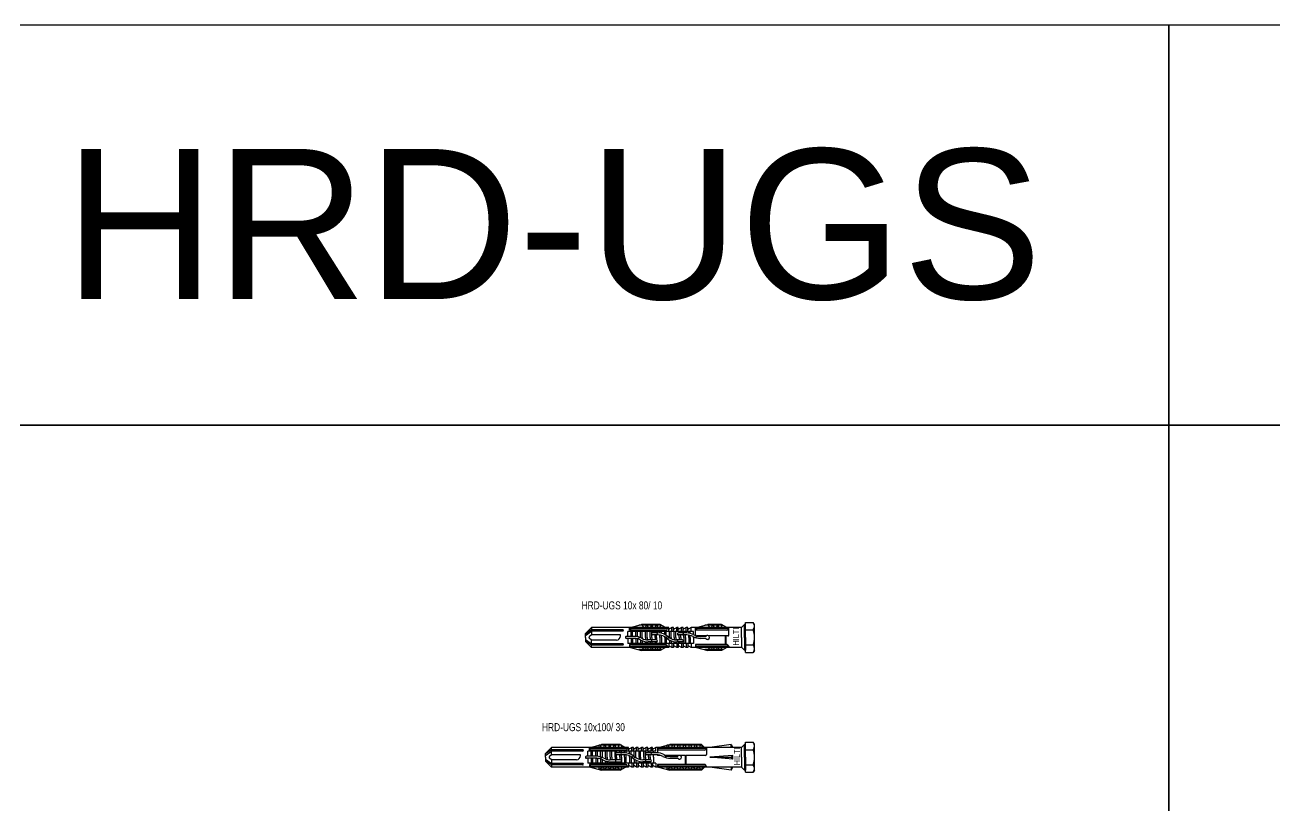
# Model space of a CAD drawing. Header units: millimetres. Extents: x 296 to 4896, y 152 to 3333.
# Drawn here: x 3324 to 3949, y 2943 to 3333 of the extents above; entities that cross this region are included whole.
import ezdxf

# ---------------------------------------------------------------- set-up
doc = ezdxf.new("R2010")
doc.units = ezdxf.units.MM
doc.layers.add('2', color=3, linetype='Continuous')
doc.layers.add('3', color=4, linetype='Continuous')
doc.styles.get("Standard").update_dxf_attribs({"font": 'arial.ttf'})

# ---------------------------------------------------------------- blocks, each defined once
blk = doc.blocks.new('HRD-UGS 10x 80-10')
at = {"layer": '2'}
for p, q in [((-62, 5), (-56.4, 6.5)), ((-47.1, 6.5), (-56.4, 6.5)), ((-44.5, 5), (-47.1, 6.5)), ((-29, 5), (-23.4, 6.5)), ((-16.5, 6.5), (-23.4, 6.5)), ((-13.9, 5), (-16.5, 6.5)), ((-5, 6.4), (-6.5, 4.9)), ((-5, 0), (-5, 6.4)), ((-4.5, 6.4), (-5, 6.4)), ((-4.5, 7.51), (-0.58, 7.51)), ((-4.5, -7.51), (-4.5, 7.51)), ((-4.5, 0), (-4.5, 6.4)), ((0, 6.5), (-0.58, 7.51)), ((0, -6.5), (0, 6.5)), ((-81.5, 5), (-84.5, 2)), ((-81.5, 3.87), (-84.5, 1.72)), ((-84.5, 1.02), (-81.5, 3.16)), ((-84.5, 0), (-84.5, 2)), ((-81.5, 1.29), (-82.58, 0.38)), ((-81.5, 5), (-81.5, 3.87)), ((-42.9, 5), (-81.5, 5)), ((-65.85, 3.87), (-81.5, 3.87)), ((-81.5, 3.16), (-81.5, 1.29)), ((-65.85, 3.16), (-81.5, 3.16)), ((-67, 1.29), (-81.5, 1.29)), ((-67, 0.71), (-67, 1.29)), ((-59.89, 0.5), (-64, 0.5)), ((-30.5, 3), (-63.3, 3)), ((-63.3, 0.5), (-63.3, 3)), ((-62.5, 3.6), (-62.5, 5)), ((-44.48, 3.6), (-62.5, 3.6)), ((-62, 4.28), (-62, 5)), ((-61.7, 0.5), (-61.7, 3)), ((-43.5, 4.4), (-61.52, 4.4)), ((-60.9, 0.5), (-60.9, 3)), ((-59.3, 0.48), (-59.3, 3)), ((-58.5, 0.37), (-58.5, 3)), ((-46.41, 6.1), (-57.89, 6.1)), ((-56.9, -0.12), (-56.9, 3)), ((-56.1, 0), (-56.1, 3)), ((-54.5, 0), (-54.5, 3)), ((-53.7, 0), (-53.7, 3)), ((-52.1, 0), (-52.1, 3)), ((-51.3, 2.15), (-51.3, 3)), ((-51.3, 0), (-51.3, 1.35)), ((-48.13, 2.25), (-51, 2.25)), ((-48.13, 1.25), (-51, 1.25)), ((-49.7, 2.25), (-49.7, 3)), ((-49.7, 0), (-49.7, 1.25)), ((-48.9, 2.25), (-48.9, 3)), ((-48.9, 0), (-48.9, 1.25)), ((-47.3, 2.2), (-47.3, 3)), ((-47.3, 0), (-47.3, 1.2)), ((-46.5, 2.07), (-46.5, 3)), ((-46.5, 0), (-46.5, 1.04)), ((-44.9, 1.52), (-44.9, 3)), ((-44.9, 0), (-44.9, 0.39)), ((-44.5, 4.4), (-44.5, 5)), ((-44.1, 1.08), (-44.1, 3)), ((-43.5, 4.4), (-43.5, 5)), ((-42.9, 3), (-42.9, 5)), ((-42.5, 0), (-42.5, 3)), ((-41.3, 5), (-42.45, 4.34)), ((-41.7, 0), (-41.7, 3)), ((-40.5, 5), (-41.3, 5)), ((-41.3, 3), (-41.3, 5)), ((-40.5, 3), (-40.5, 5)), ((-40.1, 0), (-40.1, 3)), ((-38.9, 5), (-40.05, 4.34)), ((-39.3, 0), (-39.3, 3)), ((-38.1, 5), (-38.9, 5)), ((-38.9, 3), (-38.9, 5)), ((-38.1, 3), (-38.1, 5)), ((-33.89, 2.25), (-38, 2.25)), ((-33.89, 1.25), (-38, 1.25)), ((-37.7, 2.25), (-37.7, 3)), ((-37.7, 0), (-37.7, 1.25)), ((-36.5, 5), (-37.65, 4.34)), ((-36.9, 2.25), (-36.9, 3)), ((-36.9, 0), (-36.9, 1.25)), ((-35.7, 5), (-36.5, 5)), ((-36.5, 3), (-36.5, 5)), ((-35.7, 3), (-35.7, 5)), ((-35.3, 2.25), (-35.3, 3)), ((-35.3, 0), (-35.3, 1.25)), ((-34.1, 5), (-35.25, 4.34)), ((-34.5, 2.25), (-34.5, 3)), ((-34.5, 0), (-34.5, 1.25)), ((-34.1, 3), (-34.1, 5)), ((-33.3, 5), (-34.1, 5)), ((-34.1, 3), (-34.1, 5)), ((-33.3, 3), (-33.3, 5)), ((-32.9, 2.18), (-32.9, 3)), ((-32.9, 0), (-32.9, 1.17)), ((-31.7, 5), (-32.85, 4.34)), ((-32.1, 2.03), (-32.1, 3)), ((-32.1, 0), (-32.1, 1)), ((-6.5, 5), (-31.7, 5)), ((-31.7, 3), (-31.7, 5)), ((-30.5, 1.44), (-30.5, 3)), ((-30.5, 0), (-30.5, 0.31)), ((-29.5, 1.23), (-29.5, 5)), ((-13.88, 3.6), (-29.5, 3.6)), ((-29, 4.28), (-29, 5)), ((-24.18, 0.73), (-28.84, 0.73)), ((-12.9, 4.4), (-28.52, 4.4)), ((-24.37, 0.5), (-27.11, 0.5)), ((-15.81, 6.1), (-24.89, 6.1)), ((-13.4, 0.73), (-22.82, 0.73)), ((-14.7, 0.73), (-14.7, -3.6)), ((-14.5, 0.73), (-14.5, -3.6)), ((-14.3, 0.73), (-14.3, -3.6)), ((-13.9, 4.4), (-13.9, 5)), ((-12.9, 1.23), (-12.9, 5)), ((-6.5, 0), (-6.5, 4.9)), ((-4.5, 3.75), (-0.58, 3.75)), ((-84.5, 0), (-84.5, -2)), ((-84.5, -1.02), (-81.5, -3.16)), ((-81.5, -3.87), (-84.5, -1.72)), ((-81.5, -5), (-84.5, -2)), ((-81.5, -1.29), (-82.58, -0.38)), ((-69, -1.29), (-81.5, -1.29)), ((-81.5, -3.16), (-81.5, -1.29)), ((-65.85, -3.16), (-81.5, -3.16)), ((-81.5, -5), (-81.5, -3.87)), ((-65.85, -3.87), (-81.5, -3.87)), ((-42.9, -5), (-81.5, -5)), ((-59.89, -0.5), (-64, -0.5)), ((-63.3, -0.5), (-63.3, -3)), ((-30.5, -3), (-63.3, -3)), ((-44.48, -3.6), (-62.5, -3.6)), ((-62.5, -3.6), (-62.5, -5)), ((-62, -4.28), (-62, -5)), ((-62, -5), (-56.4, -6.5)), ((-61.7, -0.5), (-61.7, -3)), ((-43.5, -4.4), (-61.52, -4.4)), ((-60.9, -0.5), (-60.9, -3)), ((-59.3, -0.53), (-59.3, -3)), ((-58.5, -0.65), (-58.5, -3)), ((-46.41, -6.1), (-57.89, -6.1)), ((-56.9, -1.23), (-56.9, -3)), ((-56.1, 0), (-56.1, -0.52)), ((-56.1, -1.63), (-56.1, -3)), ((-54.5, 0), (-54.5, -1.1)), ((-54.5, -2.12), (-54.5, -3)), ((-53.7, 0), (-53.7, -1.22)), ((-53.7, -2.23), (-53.7, -3)), ((-49, -1.25), (-53.11, -1.25)), ((-49, -2.25), (-53.11, -2.25)), ((-52.1, 0), (-52.1, -1.25)), ((-52.1, -2.25), (-52.1, -3)), ((-51.3, 0), (-51.3, -1.25)), ((-51.3, -2.25), (-51.3, -3)), ((-49.7, 0), (-49.7, -1.25)), ((-49.7, -2.25), (-49.7, -3)), ((-48.9, 0), (-48.9, -1.26)), ((-48.9, -2.24), (-48.9, -3)), ((-47.3, 0), (-47.3, -3)), ((-44.5, -5), (-47.1, -6.5)), ((-46.5, 0), (-46.5, -3)), ((-44.9, 0), (-44.9, -3)), ((-44.5, -4.4), (-44.5, -5)), ((-44.1, -0.15), (-44.1, -3)), ((-43.5, -4.4), (-43.5, -5)), ((-42.9, -3), (-42.9, -5)), ((-42.5, 0), (-42.5, -0.14)), ((-42.5, -1.31), (-42.5, -3)), ((-41.3, -5), (-42.45, -4.34)), ((-41.7, 0), (-41.7, -0.6)), ((-41.7, -1.7), (-41.7, -3)), ((-41.3, -3), (-41.3, -5)), ((-40.5, -5), (-41.3, -5)), ((-40.5, -3), (-40.5, -5)), ((-40.1, 0), (-40.1, -1.13)), ((-40.1, -2.15), (-40.1, -3)), ((-38.9, -5), (-40.05, -4.34)), ((-39.3, 0), (-39.3, -1.24)), ((-39.3, -2.24), (-39.3, -3)), ((-38.9, -3), (-38.9, -5)), ((-38.1, -5), (-38.9, -5)), ((-36, -1.25), (-38.87, -1.25)), ((-36, -2.25), (-38.87, -2.25)), ((-38.1, -3), (-38.1, -5)), ((-37.7, 0), (-37.7, -1.25)), ((-37.7, -2.25), (-37.7, -3)), ((-36.5, -5), (-37.65, -4.34)), ((-36.9, 0), (-36.9, -1.25)), ((-36.9, -2.25), (-36.9, -3)), ((-36.5, -3), (-36.5, -5)), ((-35.7, -5), (-36.5, -5)), ((-35.7, -3), (-35.7, -5)), ((-35.3, 0), (-35.3, -3)), ((-34.1, -5), (-35.25, -4.34)), ((-34.5, 0), (-34.5, -3)), ((-34.1, -3), (-34.1, -5)), ((-34.1, -3), (-34.1, -5)), ((-33.3, -5), (-34.1, -5)), ((-33.3, -3), (-33.3, -5)), ((-32.9, 0), (-32.9, -3)), ((-31.7, -5), (-32.85, -4.34)), ((-32.1, 0), (-32.1, -3)), ((-31.7, -3), (-31.7, -5)), ((-6.5, -5), (-31.7, -5)), ((-30.5, 0), (-30.5, -3)), ((-13.88, -3.6), (-29.5, -3.6)), ((-29.5, -3.6), (-29.5, -5)), ((-29, -4.28), (-29, -5)), ((-29, -5), (-23.4, -6.5)), ((-12.9, -4.4), (-28.52, -4.4)), ((-24.37, -0.5), (-27.11, -0.5)), ((-15.81, -6.1), (-24.89, -6.1)), ((-13.9, -5), (-16.5, -6.5)), ((-13.9, -4.4), (-13.9, -5)), ((-12.9, -4.4), (-12.9, -5)), ((-6.5, 0), (-6.5, -4.9)), ((-5, -6.4), (-6.5, -4.9)), ((-5, 0), (-5, -6.4)), ((-4.5, 0), (-4.5, -6.4)), ((-4.5, -3.75), (-0.58, -3.75)), ((-47.1, -6.5), (-56.4, -6.5)), ((-16.5, -6.5), (-23.4, -6.5)), ((-4.5, -6.4), (-5, -6.4)), ((-4.5, -7.51), (-0.58, -7.51)), ((0, -6.5), (-0.58, -7.51))]:
    blk.add_line(p, q, dxfattribs=at)
for centre, radius, start, end in [((-3.32, 5.63), 3.32, 325.61684, 34.38316), ((-82.26, 0), 0.5, 130.18303, 229.81697), ((-69, 0.71), 2, 270, 0), ((-65.85, 3.52), 0.354, 270, 90), ((-64, 0), 0.5, 89.9999, 270.0001), ((-61.52, 3.4), 1, 90, 168.46304), ((-59.89, -7), 7.5, 61.04498, 90), ((-55, 6.1), 1, 180, 0), ((-52.6, 6.1), 1, 180, 0), ((-51, 1.75), 0.5, 89.99974, 270.00026), ((-50.2, 6.1), 1, 180, 0), ((-49, 1.75), 0.5, 269.9999, 90.0001), ((-47.8, 6.1), 1, 180, 0), ((-48.13, -5.25), 7.5, 48.59038, 90), ((-48.13, -5.25), 6.5, 48.59038, 90), ((-44.48, 4.6), 1, 270, 348.46304), ((-48.13, 5.25), 6.5, 306.12893, 311.40962), ((-38.87, -5.25), 7.5, 128.12229, 131.40962), ((-38.87, 5.25), 6.5, 228.59038, 270), ((-42.6, 4.6), 0.3, 180, 300), ((-40.2, 4.6), 0.3, 180, 300), ((-38, 1.75), 0.5, 89.9999, 270.0001), ((-37.8, 4.6), 0.3, 180, 300), ((-36, 1.75), 0.5, 269.99996, 90.00004), ((-35.4, 4.6), 0.3, 180, 300), ((-33.89, -5.25), 7.5, 61.04498, 90), ((-33.89, -5.25), 6.5, 61.04498, 90), ((-33, 4.6), 0.3, 180, 300), ((-27.11, 7), 7.5, 241.04498, 270), ((-27.11, 7), 6.5, 241.04498, 270), ((-27.11, -7), 7.5, 90, 111.03947), ((-28.52, 3.4), 1, 90, 168.46304), ((-29, 1.23), 0.5, 180, 220.43313), ((-23.5, 0), 1, 210, 150), ((-22, 6.1), 1, 180, 0), ((-19.6, 6.1), 1, 180, 0), ((-17.2, 6.1), 1, 180, 0), ((-13.88, 4.6), 1, 270, 348.46304), ((-13.4, 1.23), 0.5, 270, 0), ((-12.42, 0), 12.42, 342.41264, 17.58735), ((-65.85, -3.52), 0.354, 270, 90), ((-61.52, -3.4), 1, 191.53696, 270), ((-59.89, 7), 7.5, 270, 291.03947), ((-59.89, -7), 6.5, 61.04498, 90), ((-53.11, 5.25), 7.5, 241.04498, 270), ((-53.11, 5.25), 6.5, 241.04498, 270), ((-55, -6.1), 1, 0, 180), ((-52.6, -6.1), 1, 0, 180), ((-51, -1.75), 0.5, 89.99974, 270.00026), ((-50.2, -6.1), 1, 0, 180), ((-49, -1.75), 0.5, 269.9999, 90.0001), ((-47.8, -6.1), 1, 0, 180), ((-44.48, -4.6), 1, 11.53696, 90), ((-38.87, 5.25), 7.5, 228.59038, 270), ((-48.13, 5.25), 7.5, 308.12229, 311.40962), ((-38.87, -5.25), 6.5, 126.12893, 131.40962), ((-42.6, -4.6), 0.3, 60, 180), ((-40.2, -4.6), 0.3, 60, 180), ((-38, -1.75), 0.5, 89.9999, 270.0001), ((-37.8, -4.6), 0.3, 60, 180), ((-36, -1.75), 0.5, 269.99996, 90.00004), ((-35.4, -4.6), 0.3, 60, 180), ((-33, -4.6), 0.3, 60, 180), ((-28.52, -3.4), 1, 191.53696, 270), ((-22, -6.1), 1, 0, 180), ((-19.6, -6.1), 1, 0, 180), ((-17.2, -6.1), 1, 0, 180), ((-13.88, -4.6), 1, 11.53696, 90), ((-3.32, -5.63), 3.32, 325.61684, 34.38316)]:
    blk.add_arc(centre, radius, start, end, dxfattribs=at)
at = {"color": 1, "width": 0.7}
blk.add_text('HILTI', height=3, rotation=90, dxfattribs=at).set_placement((-7.79, -4.04))
blk = doc.blocks.new('HRD-UGS 10x100-30')
at = {"layer": '2'}
for p, q in [((-82, 4.9), (-76.4, 6.4)), ((-67.1, 6.4), (-76.4, 6.4)), ((-76.4, 6.4), (-76.4, 6)), ((-67.1, 6.4), (-67.1, 6)), ((-67.1, 6.4), (-64.5, 4.9)), ((-48, 4.9), (-42.4, 6.4)), ((-26.5, 6.4), (-42.4, 6.4)), ((-42.4, 6.4), (-42.4, 6)), ((-26.5, 6.4), (-26.5, 6)), ((-25, 4.9), (-26.5, 6.4)), ((-11.7, 6.4), (-22.37, 4.9)), ((-11.7, 4.9), (-11.7, 6.4)), ((-11.7, 6.4), (-10.83, 4.9)), ((-5, 6.4), (-6.5, 4.9)), ((-4.5, 6.4), (-5, 6.4)), ((-5, 0), (-5, 6.4)), ((-4.5, 7.51), (-0.58, 7.51)), ((-4.5, -7.51), (-4.5, 7.51)), ((-4.5, 0), (-4.5, 6.4)), ((0, 6.5), (-0.58, 7.51)), ((0, -6.5), (0, 6.5)), ((-101.5, 4.9), (-104.5, 1.9)), ((-101.5, 3.8), (-104.5, 1.65)), ((-104.5, 0.94), (-101.5, 3.09)), ((-104.5, 0), (-104.5, 1.9)), ((-101.5, 1.21), (-102.48, 0.38)), ((-62.9, 4.9), (-101.5, 4.9)), ((-101.5, 3.8), (-101.5, 4.9)), ((-86, 3.8), (-101.5, 3.8)), ((-86, 3.09), (-101.5, 3.09)), ((-101.5, 1.21), (-101.5, 3.09)), ((-87, 1.21), (-101.5, 1.21)), ((-87, 0.79), (-87, 1.21)), ((-78.89, 0.5), (-84, 0.5)), ((-78.89, 0.5), (-84, 0.5)), ((-49.3, 3), (-83.3, 3)), ((-83.3, 0.5), (-83.3, 3)), ((-82.5, 3.6), (-82.5, 4.9)), ((-64.5, 3.6), (-82.48, 3.6)), ((-82, 4.27), (-82, 4.9)), ((-81.7, 0.5), (-81.7, 3)), ((-63.52, 4.4), (-81.5, 4.4)), ((-80.9, 0.5), (-80.9, 3)), ((-79.3, 0.5), (-79.3, 3)), ((-78.5, 0.5), (-78.5, 3)), ((-66.41, 6), (-77.89, 6)), ((-77.89, 6), (-77.89, 4.9)), ((-77.89, 6), (-77.89, 4.9)), ((-76.9, 0.78), (-76.9, 3)), ((-76.9, 0.26), (-76.9, 0.78)), ((-76.1, 3), (-76.1, -0.04)), ((-74.5, 1.89), (-74.5, 3)), ((-74.5, 0.83), (-74.5, 1.89)), ((-74.5, 0), (-74.5, 0.83)), ((-73.7, 2.1), (-73.7, 3)), ((-73.7, 1.07), (-73.7, 2.1)), ((-73.7, 0), (-73.7, 1.07)), ((-72.1, 2.25), (-72.1, 3)), ((-72.1, 1.25), (-72.1, 2.25)), ((-72.1, 0), (-72.1, 1.25)), ((-71.3, 2.25), (-71.3, 3)), ((-71.3, 1.25), (-71.3, 2.25)), ((-71.3, 0), (-71.3, 1.25)), ((-69.7, 2.25), (-69.7, 3)), ((-69.7, 1.25), (-69.7, 2.25)), ((-69.7, 0), (-69.7, 1.25)), ((-65.13, 2.25), (-69, 2.25)), ((-65.13, 1.25), (-69, 1.25)), ((-68.9, 2.25), (-68.9, 3)), ((-68.9, 0), (-68.9, 1.25)), ((-67.3, 2.25), (-67.3, 3)), ((-67.3, 0), (-67.3, 1.25)), ((-66.5, 2.25), (-66.5, 3)), ((-66.5, 0), (-66.5, 1.25)), ((-66.41, 6), (-66.41, 4.9)), ((-64.9, 2.25), (-64.9, 3)), ((-64.9, 0), (-64.9, 1.25)), ((-64.5, 4.9), (-64.5, 4.4)), ((-64.1, 2.18), (-64.1, 3)), ((-64.1, -3), (-64.1, 1.17)), ((-63.5, 4.6), (-63.5, 4.9)), ((-62.9, 3), (-62.9, 4.9)), ((-62.5, 1.77), (-62.5, 3)), ((-62.5, 0), (-62.5, 0.69)), ((-61.3, 4.9), (-62.45, 4.24)), ((-61.7, 1.42), (-61.7, 3)), ((-61.7, 0.27), (-61.7, -3)), ((-60.5, 4.9), (-61.3, 4.9)), ((-61.3, 3), (-61.3, 4.9)), ((-60.5, 3), (-60.5, 4.9)), ((-60.1, 0.31), (-60.1, 3)), ((-58.9, 4.9), (-60.05, 4.24)), ((-59.3, 0), (-59.3, 3)), ((-58.9, 3), (-58.9, 4.9)), ((-58.1, 4.9), (-58.9, 4.9)), ((-58.1, 3), (-58.1, 4.9)), ((-57.7, 0), (-57.7, 3)), ((-56.5, 4.9), (-57.65, 4.24)), ((-56.9, 0), (-56.9, 3)), ((-55.7, 4.9), (-56.5, 4.9)), ((-56.5, 3), (-56.5, 4.9)), ((-55.7, 3), (-55.7, 4.9)), ((-55.3, 2.25), (-55.3, 3)), ((-55.3, 1.25), (-55.3, 2.62)), ((-55.3, 0), (-55.3, 1.25)), ((-54.1, 4.9), (-55.25, 4.24)), ((-54.5, 0), (-54.5, 3)), ((-54.1, 3), (-54.1, 4.9)), ((-53.3, 4.9), (-54.1, 4.9)), ((-48.89, 2.25), (-54, 2.25)), ((-48.89, 1.25), (-54, 1.25)), ((-53.3, 3), (-53.3, 4.9)), ((-52.9, 2.25), (-52.9, 3)), ((-52.9, 0), (-52.9, 1.25)), ((-51.7, 4.9), (-52.85, 4.24)), ((-52.1, 2.25), (-52.1, 3)), ((-52.1, 0), (-52.1, 1.25)), ((-50.9, 4.9), (-51.7, 4.9)), ((-51.7, 3), (-51.7, 4.9)), ((-50.9, 3), (-50.9, 4.9)), ((-50.5, 2.25), (-50.5, 3)), ((-50.5, 2.25), (-50.5, 3)), ((-50.5, 0), (-50.5, 1.25)), ((-50.5, 0), (-50.5, 1.25)), ((-49.3, 4.9), (-50.45, 4.24)), ((-6.5, 4.9), (-49.3, 4.9)), ((-49.3, 3), (-49.3, 4.9)), ((-48.5, 4.9), (-48.5, 2.24)), ((-48.5, 1.24), (-48.5, 0.97)), ((-25, 3.6), (-48.48, 3.6)), ((-47, 0.97), (-48.48, 0.97)), ((-48, 4.27), (-48, 4.9)), ((-24.02, 4.4), (-47.5, 4.4)), ((-37.75, 0.97), (-44.54, 0.97)), ((-26.1, 6), (-43.89, 6)), ((-43.89, 6), (-43.89, 4.9)), ((-42.11, 0.5), (-38.37, 0.5)), ((-38.37, 0.5), (-42.11, 0.5)), ((-34.7, 0.97), (-37.25, 0.97)), ((-34.7, 0.97), (-34.5, 0.77)), ((-34.7, 0.97), (-34.7, -3.6)), ((-34.3, 0.97), (-34.5, 0.77)), ((-34.5, 0.77), (-34.5, -3.6)), ((-34.3, 0.97), (-34.3, -3.6)), ((-24.5, 0.97), (-34.3, 0.97)), ((-26.1, 4.9), (-26.1, 6)), ((-25, 4.9), (-25, 4.4)), ((-24, 4.9), (-24, 1.47)), ((-10.83, 0.92), (-22.37, 0)), ((-10.83, 0.92), (-11.7, 0)), ((-10.83, -0.92), (-10.83, 0.92)), ((-6.5, 0), (-6.5, 4.9)), ((-4.5, 3.75), (-0.58, 3.75)), ((-104.5, 0), (-104.5, -1.9)), ((-104.5, -0.94), (-101.5, -3.09)), ((-101.5, -3.8), (-104.5, -1.65)), ((-101.5, -4.9), (-104.5, -1.9)), ((-101.5, -1.21), (-102.48, -0.38)), ((-101.5, -1.21), (-101.5, -3.09)), ((-89, -1.21), (-101.5, -1.21)), ((-86, -3.09), (-101.5, -3.09)), ((-101.5, -3.8), (-101.5, -4.9)), ((-86, -3.8), (-101.5, -3.8)), ((-62.9, -4.9), (-101.5, -4.9)), ((-78.89, -0.5), (-84, -0.5)), ((-78.89, -0.5), (-84, -0.5)), ((-83.3, -0.5), (-83.3, -3)), ((-49.3, -3), (-83.3, -3)), ((-82.5, -3.6), (-82.5, -4.9)), ((-64.48, -3.6), (-82.48, -3.6)), ((-82, -4.27), (-82, -4.9)), ((-82, -4.9), (-76.4, -6.4)), ((-81.7, -0.5), (-81.7, -3)), ((-63.5, -4.4), (-81.5, -4.4)), ((-80.9, -0.5), (-80.9, -3)), ((-79.3, -0.5), (-79.3, -3)), ((-78.5, -0.5), (-78.5, -3)), ((-77.89, -4.9), (-77.89, -6)), ((-77.89, -4.9), (-77.89, -6)), ((-66.41, -6), (-77.89, -6)), ((-76.9, -0.81), (-76.9, -3)), ((-76.4, -6), (-76.4, -6.4)), ((-76.1, -1.13), (-76.1, -3)), ((-74.5, 0), (-74.5, -0.8)), ((-74.5, -1.86), (-74.5, -3)), ((-73.7, 0), (-73.7, -1.05)), ((-73.7, -2.08), (-73.7, -3)), ((-67, -1.25), (-72.11, -1.25)), ((-72.11, -2.25), (-67, -2.25)), ((-72.1, 0), (-72.1, -1.25)), ((-72.1, -2.25), (-72.1, -3)), ((-71.3, 0), (-71.3, -1.25)), ((-71.3, -2.25), (-71.3, -3)), ((-69.7, 0), (-69.7, -1.25)), ((-69.7, -2.25), (-69.7, -3)), ((-68.9, 0), (-68.9, -1.25)), ((-68.9, -2.25), (-68.9, -3)), ((-67.3, 0), (-67.3, -1.25)), ((-67.3, -2.25), (-67.3, -3)), ((-67.1, -6.4), (-64.5, -4.9)), ((-67.1, -6), (-67.1, -6.4)), ((-66.5, 0), (-66.5, -3)), ((-66.41, -4.9), (-66.41, -6)), ((-64.9, 0), (-64.9, -3)), ((-64.5, -4.4), (-64.5, -4.9)), ((-63.5, -4.4), (-63.5, -4.9)), ((-62.9, -3), (-62.9, -4.9)), ((-62.5, 0), (-62.5, -3)), ((-61.3, -4.9), (-62.45, -4.24)), ((-61.3, -3), (-61.3, -4.9)), ((-60.5, -4.9), (-61.3, -4.9)), ((-60.5, -3), (-60.5, -4.9)), ((-60.1, -0.94), (-60.1, -3)), ((-58.9, -4.9), (-60.05, -4.24)), ((-59.3, 0), (-59.3, -0.27)), ((-59.3, -1.42), (-59.3, -3)), ((-58.9, -3), (-58.9, -4.9)), ((-58.1, -4.9), (-58.9, -4.9)), ((-58.1, -3), (-58.1, -4.9)), ((-57.7, 0), (-57.7, -1)), ((-57.7, -2.03), (-57.7, -3)), ((-56.5, -4.9), (-57.65, -4.24)), ((-56.9, 0), (-56.9, -1.17)), ((-56.9, -2.18), (-56.9, -3)), ((-56.5, -3), (-56.5, -4.9)), ((-55.7, -4.9), (-56.5, -4.9)), ((-52, -1.25), (-55.87, -1.25)), ((-52, -2.25), (-55.87, -2.25)), ((-55.7, -3), (-55.7, -4.9)), ((-55.3, 0), (-55.3, -1.25)), ((-55.3, -2.25), (-55.3, -3)), ((-54.1, -4.9), (-55.25, -4.24)), ((-54.5, 0), (-54.5, -1.25)), ((-54.5, -2.25), (-54.5, -3)), ((-54.1, -3), (-54.1, -4.9)), ((-53.3, -4.9), (-54.1, -4.9)), ((-53.3, -3), (-53.3, -4.9)), ((-52.9, 0), (-52.9, -1.25)), ((-52.9, -2.25), (-52.9, -3)), ((-51.7, -4.9), (-52.85, -4.24)), ((-52.1, 0), (-52.1, -1.25)), ((-52.1, -2.25), (-52.1, -3)), ((-51.7, -3), (-51.7, -4.9)), ((-50.9, -4.9), (-51.7, -4.9)), ((-50.9, -3), (-50.9, -4.9)), ((-50.5, 0), (-50.5, -1.25)), ((-50.5, 0), (-50.5, -3)), ((-50.5, -2.25), (-50.5, -3)), ((-49.3, -4.9), (-50.45, -4.24)), ((-49.3, -3), (-49.3, -4.9)), ((-6.5, -4.9), (-49.3, -4.9)), ((-48.5, -3.6), (-48.5, -4.9)), ((-25, -3.6), (-48.48, -3.6)), ((-48, -4.27), (-48, -4.9)), ((-48, -4.9), (-42.4, -6.4)), ((-24.02, -4.4), (-47.5, -4.4)), ((-43.89, -4.9), (-43.89, -6)), ((-26.1, -6), (-43.89, -6)), ((-42.4, -6), (-42.4, -6.4)), ((-38.37, -0.5), (-42.11, -0.5)), ((-42.11, -0.5), (-38.37, -0.5)), ((-25, -4.9), (-26.5, -6.4)), ((-26.5, -6), (-26.5, -6.4)), ((-26.1, -4.9), (-26.1, -6)), ((-25, -4.4), (-25, -4.9)), ((-24, -4.6), (-24, -4.9)), ((-22.37, 0), (-11.7, 0)), ((-10.83, -0.92), (-22.37, 0)), ((-11.7, -6.4), (-22.37, -4.9)), ((-10.83, -0.92), (-11.7, 0)), ((-11.7, -4.9), (-11.7, -6.4)), ((-11.7, -6.4), (-10.83, -4.9)), ((-6.5, 0), (-6.5, -4.9)), ((-5, -6.4), (-6.5, -4.9)), ((-5, 0), (-5, -6.4)), ((-4.5, 0), (-4.5, -6.4)), ((-4.5, -3.75), (-0.58, -3.75)), ((-67.1, -6.4), (-76.4, -6.4)), ((-26.5, -6.4), (-42.4, -6.4)), ((-4.5, -6.4), (-5, -6.4)), ((-4.5, -7.51), (-0.58, -7.51)), ((0, -6.5), (-0.58, -7.51))]:
    blk.add_line(p, q, dxfattribs=at)
for points in [[(-86, 3.09), (-85.71, 3.16), (-85.5, 3.45), (-85.71, 3.74), (-86, 3.8)], [(-86, -3.8), (-85.71, -3.74), (-85.5, -3.45), (-85.71, -3.16), (-86, -3.09)]]:
    blk.add_lwpolyline(points, dxfattribs=at)
for centre, radius, start, end in [((-3.32, 5.63), 3.32, 325.61684, 34.38316), ((-102.16, 0), 0.5, 130.26912, 229.73088), ((-89, 0.79), 2, 270, 0), ((-84, 0), 0.5, 89.99748, 270), ((-84, 0), 0.5, 90, 270.00252), ((-81.52, 3.4), 1, 90, 168.46304), ((-78.89, -7), 7.5, 61.04631, 90), ((-76, 6), 1, 180, 0), ((-73.6, 6), 1, 180, 0), ((-71.2, 6), 1, 180, 0), ((-68.8, 6), 1, 180, 0), ((-69, 1.75), 0.5, 90, 270.0116), ((-67, 1.75), 0.5, 270.00128, 90), ((-65.13, -5.25), 7.5, 48.59038, 90), ((-65.13, -5.25), 6.5, 48.59038, 90), ((-64.5, 4.6), 1, 270, 0), ((-62.6, 4.5), 0.3, 180, 300), ((-65.13, 5.25), 6.5, 306.12893, 311.40962), ((-55.87, -5.25), 7.5, 128.12229, 131.40962), ((-60.2, 4.5), 0.3, 180, 300), ((-55.87, 5.25), 6.5, 228.59038, 270), ((-57.8, 4.5), 0.3, 180, 300), ((-55.4, 4.5), 0.3, 180, 300), ((-54, 1.75), 0.5, 90, 270.00252), ((-53, 4.5), 0.3, 180, 300), ((-52, 1.75), 0.5, 269.99998, 90), ((-50.6, 4.5), 0.3, 180, 300), ((-48.89, -5.25), 7.5, 61.04631, 90), ((-48.89, -5.25), 6.5, 61.04631, 90), ((-47.5, 3.4), 1, 90, 168.46304), ((-42.11, 7), 7.5, 241.0463, 270), ((-42.11, 7), 6.5, 241.04631, 269.99872), ((-42.11, -7), 7.5, 90, 111.03611), ((-42, 6), 1, 180, 0), ((-42, 6), 1, 180, 0), ((-39.2, 6), 1, 180, 0), ((-37.5, 0), 1, 209.99971, 150), ((-37.5, 0), 1, 210, 150.00029), ((-36.4, 6), 1, 180, 0), ((-33.6, 6), 1, 180, 0), ((-30.8, 6), 1, 180, 0), ((-28, 6), 1, 180, 0), ((-25, 4.6), 1, 270, 0), ((-24.5, 1.47), 0.5, 270, 0), ((-12.42, 0), 12.42, 342.41264, 17.58735), ((-81.52, -3.4), 1, 191.53696, 270), ((-78.89, 7), 7.5, 270, 291.03947), ((-78.89, -7), 6.5, 61.04631, 90), ((-76, -6), 1, 0, 180), ((-72.11, 5.25), 7.5, 241.04631, 270), ((-72.11, 5.25), 6.5, 241.04631, 269.99872), ((-73.6, -6), 1, 0, 180), ((-71.2, -6), 1, 0, 180), ((-68.8, -6), 1, 0, 180), ((-69, -1.75), 0.5, 89.9884, 270), ((-67, -1.75), 0.5, 270, 89.99872), ((-64.48, -4.6), 1, 11.53696, 90), ((-62.6, -4.5), 0.3, 60, 180), ((-55.87, 5.25), 7.5, 228.59038, 270), ((-65.13, 5.25), 7.5, 308.12229, 311.40962), ((-60.2, -4.5), 0.3, 60, 180), ((-55.87, -5.25), 6.5, 126.12893, 131.40962), ((-57.8, -4.5), 0.3, 60, 180), ((-55.4, -4.5), 0.3, 60, 180), ((-54, -1.75), 0.5, 89.99748, 270), ((-53, -4.5), 0.3, 60, 180), ((-52, -1.75), 0.5, 270, 90.00002), ((-50.6, -4.5), 0.3, 60, 180), ((-47.5, -3.4), 1, 191.53696, 270), ((-42, -6), 1, 0, 180), ((-42, -6), 1, 0, 180), ((-39.2, -6), 1, 0, 180), ((-36.4, -6), 1, 0, 180), ((-33.6, -6), 1, 0, 180), ((-30.8, -6), 1, 0, 180), ((-28, -6), 1, 0, 180), ((-25, -4.6), 1, 0, 90), ((-3.32, -5.63), 3.32, 325.61684, 34.38316)]:
    blk.add_arc(centre, radius, start, end, dxfattribs=at)
at = {"color": 1, "width": 0.7}
blk.add_text('HILTI', height=3, rotation=90, dxfattribs=at).set_placement((-7.19, -4.04))

msp = doc.modelspace()

# ---------------------------------------------------------------- linework, layer by layer
at = {"color": 18, "true_color": 0x000000}
for points in [[(3295.77, 3133.26), (3895.77, 3133.26), (3895.77, 3333.26), (3295.77, 3333.26)], [(3895.77, 3133.26), (4495.77, 3133.26), (4495.77, 3333.26), (3895.77, 3333.26)], [(3295.77, 2201.55), (3895.77, 2201.55), (3895.77, 3133.26), (3295.77, 3133.26)], [(3895.77, 2201.55), (4495.77, 2201.55), (4495.77, 3133.26), (3895.77, 3133.26)]]:
    msp.add_lwpolyline(points, close=True, dxfattribs=at)

# ---------------------------------------------------------------- block references
for name, p in [('HRD-UGS 10x 80-10', (3688.61, 3027.13)), ('HRD-UGS 10x100-30', (3688.61, 2967.23))]:
    msp.add_blockref(name, p)

# ---------------------------------------------------------------- texts
at = {"color": 18, "true_color": 0x000000, "insert": (3587.99, 3233.26), "char_height": 75, "width": 600, "attachment_point": 5}
msp.add_mtext('HRD-UGS', dxfattribs=at)
at = {"layer": '3', "width": 0.75}
for s, p in [('HRD-UGS 10x 80/ 10', (3602.18, 3041.16)), ('HRD-UGS 10x100/ 30', (3582.38, 2980.28))]:
    msp.add_text(s, height=4, dxfattribs=at).set_placement(p)

doc.saveas('drawing.dxf')
